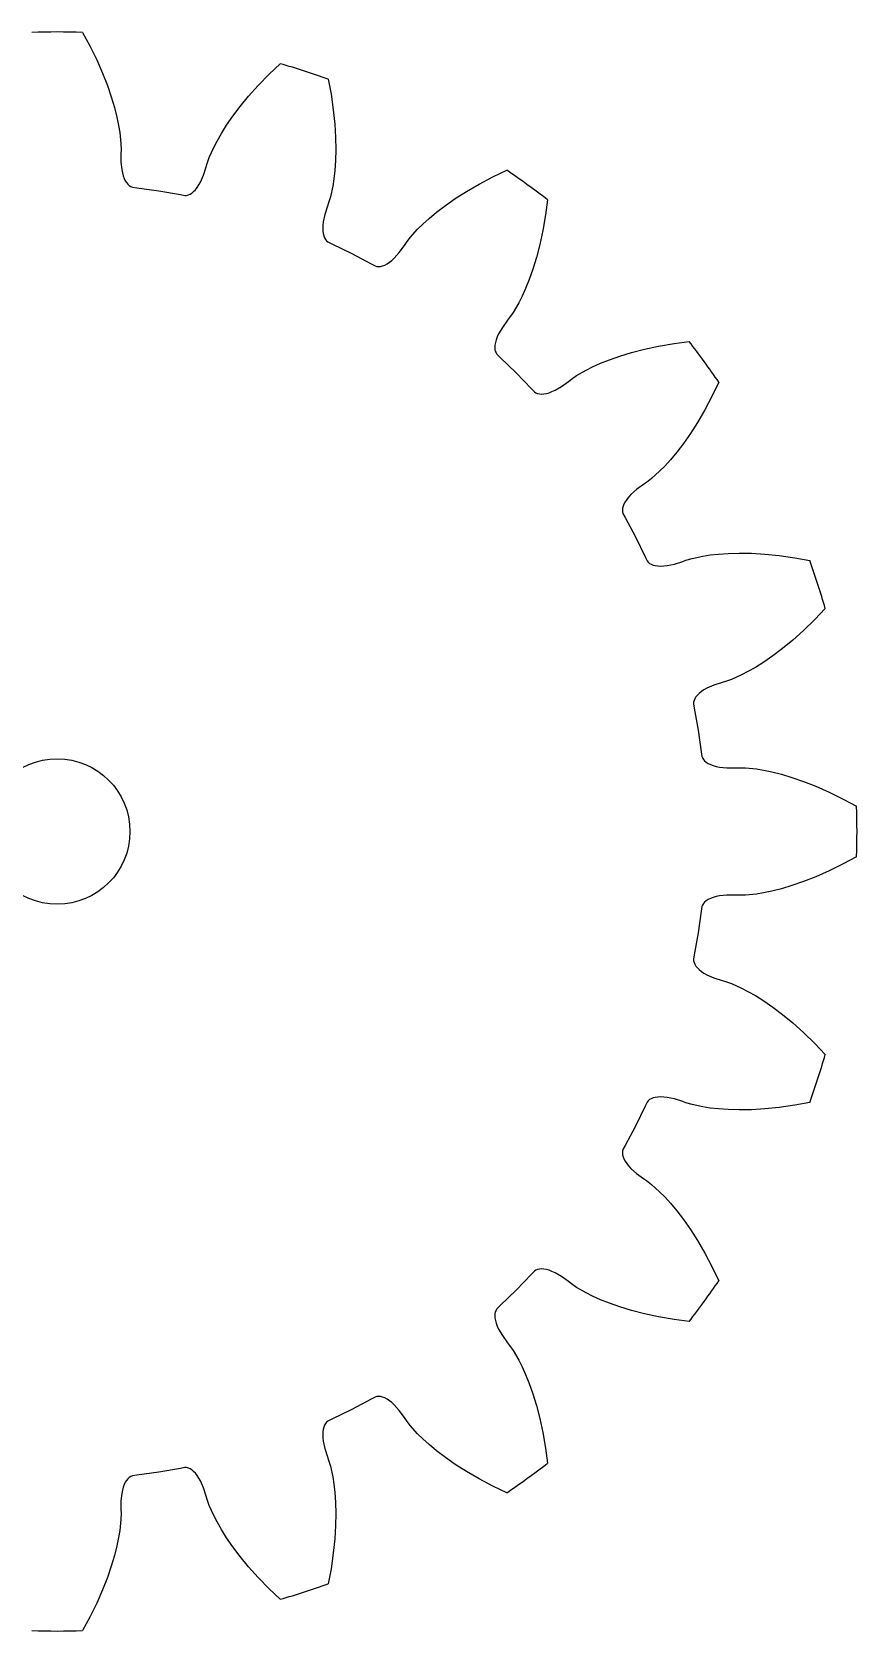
# Model space of a CAD drawing. Extents: x -22 to 22, y -22 to 22.
# Drawn here: x -0.69 to 22, y -22 to 22 of the extents above; entities that cross this region are included whole.
import ezdxf

# ---------------------------------------------------------------- set-up
doc = ezdxf.new("R2010")
doc.units = 0

msp = doc.modelspace()

# ---------------------------------------------------------------- linework, layer by layer
msp.add_circle((0, 0), 2)
msp.add_circle((0, 0), 2)
at = {"layer": 'layer0'}
for p, q in [((0.695, 21.989), (0.894, 21.622)), ((0.894, 21.622), (1.085, 21.232)), ((1.085, 21.232), (1.246, 20.868)), ((5.831, 20.84), (6.134, 21.127)), ((1.246, 20.868), (1.38, 20.525)), ((5.529, 20.528), (5.831, 20.84)), ((7.455, 20.698), (7.532, 20.287)), ((1.38, 20.525), (1.488, 20.211)), ((5.264, 20.231), (5.529, 20.528)), ((7.532, 20.287), (7.593, 19.858)), ((1.488, 20.211), (1.574, 19.921)), ((1.574, 19.921), (1.64, 19.66)), ((4.83, 19.681), (5.031, 19.947)), ((5.031, 19.947), (5.264, 20.231)), ((7.593, 19.858), (7.633, 19.461)), ((1.64, 19.66), (1.688, 19.43)), ((1.688, 19.43), (1.72, 19.232)), ((4.516, 19.205), (4.659, 19.433)), ((4.659, 19.433), (4.83, 19.681)), ((7.633, 19.461), (7.655, 19.094)), ((1.72, 19.232), (1.752, 18.93)), ((1.752, 18.93), (1.756, 18.756)), ((4.307, 18.822), (4.399, 19)), ((4.399, 19), (4.516, 19.205)), ((7.655, 19.094), (7.66, 18.762)), ((1.756, 18.756), (1.751, 18.659)), ((1.751, 18.659), (1.752, 18.42)), ((4.126, 18.381), (4.183, 18.544)), ((4.183, 18.544), (4.307, 18.822)), ((7.66, 18.762), (7.653, 18.46)), ((1.752, 18.42), (1.774, 18.214)), ((1.774, 18.214), (1.793, 18.124)), ((1.793, 18.124), (1.816, 18.043)), ((1.816, 18.043), (1.843, 17.971)), ((3.941, 17.871), (4.026, 18.06)), ((4.026, 18.06), (4.101, 18.287)), ((4.101, 18.287), (4.126, 18.381)), ((7.635, 18.191), (7.609, 17.957)), ((7.653, 18.46), (7.635, 18.191)), ((11.986, 18.018), (12.363, 18.198)), ((1.843, 17.971), (1.873, 17.908)), ((1.873, 17.908), (1.907, 17.854)), ((1.907, 17.854), (1.944, 17.809)), ((1.944, 17.809), (1.983, 17.774)), ((1.983, 17.774), (2.024, 17.748)), ((2.024, 17.748), (2.067, 17.732)), ((2.067, 17.732), (2.191, 17.715)), ((2.191, 17.715), (2.792, 17.63)), ((2.792, 17.63), (3.391, 17.525)), ((3.703, 17.569), (3.752, 17.61)), ((3.752, 17.61), (3.801, 17.66)), ((3.801, 17.66), (3.849, 17.721)), ((3.849, 17.721), (3.896, 17.791)), ((3.896, 17.791), (3.941, 17.871)), ((7.579, 17.759), (7.516, 17.462)), ((7.609, 17.957), (7.579, 17.759)), ((10.948, 17.416), (11.258, 17.614)), ((11.258, 17.614), (11.602, 17.815)), ((11.602, 17.815), (11.986, 18.018)), ((3.391, 17.525), (3.513, 17.503)), ((3.513, 17.503), (3.559, 17.505)), ((3.559, 17.505), (3.607, 17.517)), ((3.607, 17.517), (3.655, 17.538)), ((3.655, 17.538), (3.703, 17.569)), ((7.431, 17.205), (7.358, 16.977)), ((7.466, 17.295), (7.431, 17.205)), ((7.516, 17.462), (7.466, 17.295)), ((10.436, 17.042), (10.676, 17.225)), ((10.676, 17.225), (10.948, 17.416)), ((13.487, 17.381), (13.432, 16.967)), ((7.316, 16.774), (7.306, 16.683)), ((7.358, 16.977), (7.316, 16.774)), ((10.055, 16.711), (10.229, 16.869)), ((10.229, 16.869), (10.436, 17.042)), ((13.432, 16.967), (13.358, 16.539)), ((7.306, 16.683), (7.302, 16.599)), ((7.302, 16.599), (7.306, 16.522)), ((7.306, 16.522), (7.315, 16.452)), ((7.315, 16.452), (7.331, 16.39)), ((7.331, 16.39), (7.352, 16.337)), ((7.352, 16.337), (7.378, 16.291)), ((7.378, 16.291), (7.41, 16.254)), ((9.604, 16.206), (9.709, 16.344)), ((9.709, 16.344), (9.912, 16.57)), ((9.912, 16.57), (10.055, 16.711)), ((13.358, 16.539), (13.273, 16.15)), ((7.41, 16.254), (7.446, 16.225)), ((7.446, 16.225), (7.558, 16.171)), ((7.558, 16.171), (8.104, 15.904)), ((8.104, 15.904), (8.64, 15.62)), ((9.271, 15.778), (9.41, 15.932)), ((9.41, 15.932), (9.551, 16.125)), ((9.551, 16.125), (9.604, 16.206)), ((13.273, 16.15), (13.181, 15.794)), ((8.64, 15.62), (8.75, 15.561)), ((8.75, 15.561), (8.794, 15.548)), ((8.794, 15.548), (8.843, 15.545)), ((8.843, 15.545), (8.895, 15.55)), ((8.895, 15.55), (8.951, 15.565)), ((8.951, 15.565), (9.01, 15.588)), ((9.01, 15.588), (9.072, 15.622)), ((9.072, 15.622), (9.136, 15.664)), ((9.136, 15.664), (9.203, 15.716)), ((9.203, 15.716), (9.271, 15.778)), ((13.083, 15.476), (12.983, 15.192)), ((13.181, 15.794), (13.083, 15.476)), ((12.983, 15.192), (12.883, 14.942)), ((12.696, 14.548), (12.544, 14.285)), ((12.786, 14.727), (12.696, 14.548)), ((12.883, 14.942), (12.786, 14.727)), ((12.445, 14.142), (12.384, 14.066)), ((12.544, 14.285), (12.445, 14.142)), ((12.141, 13.693), (12.103, 13.609)), ((12.244, 13.872), (12.141, 13.693)), ((12.384, 14.066), (12.244, 13.872)), ((12.041, 13.386), (12.037, 13.323)), ((12.037, 13.323), (12.04, 13.265)), ((12.04, 13.265), (12.051, 13.214)), ((12.054, 13.456), (12.041, 13.386)), ((12.051, 13.214), (12.07, 13.169)), ((12.074, 13.53), (12.054, 13.456)), ((12.103, 13.609), (12.074, 13.53)), ((15.794, 13.181), (16.15, 13.273)), ((16.15, 13.273), (16.539, 13.358)), ((16.539, 13.358), (16.967, 13.432)), ((16.967, 13.432), (17.381, 13.487)), ((12.07, 13.169), (12.095, 13.13)), ((12.095, 13.13), (12.185, 13.044)), ((12.185, 13.044), (12.622, 12.622)), ((14.548, 12.696), (14.727, 12.786)), ((14.727, 12.786), (14.942, 12.883)), ((14.942, 12.883), (15.192, 12.983)), ((15.192, 12.983), (15.476, 13.083)), ((15.476, 13.083), (15.794, 13.181)), ((12.622, 12.622), (13.044, 12.185)), ((13.872, 12.244), (14.066, 12.384)), ((14.066, 12.384), (14.142, 12.445)), ((14.142, 12.445), (14.285, 12.544)), ((14.285, 12.544), (14.548, 12.696)), ((18.198, 12.363), (18.018, 11.986)), ((13.044, 12.185), (13.13, 12.095)), ((13.13, 12.095), (13.169, 12.07)), ((13.169, 12.07), (13.214, 12.051)), ((13.214, 12.051), (13.265, 12.04)), ((13.265, 12.04), (13.323, 12.037)), ((13.323, 12.037), (13.386, 12.041)), ((13.386, 12.041), (13.456, 12.054)), ((13.456, 12.054), (13.53, 12.074)), ((13.53, 12.074), (13.609, 12.103)), ((13.609, 12.103), (13.693, 12.141)), ((13.693, 12.141), (13.872, 12.244)), ((18.018, 11.986), (17.815, 11.602)), ((17.815, 11.602), (17.614, 11.258)), ((17.614, 11.258), (17.416, 10.948)), ((17.225, 10.676), (17.042, 10.436)), ((17.416, 10.948), (17.225, 10.676)), ((16.869, 10.229), (16.711, 10.055)), ((17.042, 10.436), (16.869, 10.229)), ((16.344, 9.709), (16.206, 9.604)), ((16.57, 9.912), (16.344, 9.709)), ((16.711, 10.055), (16.57, 9.912)), ((15.778, 9.271), (15.716, 9.203)), ((15.932, 9.41), (15.778, 9.271)), ((16.125, 9.551), (15.932, 9.41)), ((16.206, 9.604), (16.125, 9.551)), ((15.55, 8.895), (15.545, 8.843)), ((15.545, 8.843), (15.548, 8.794)), ((15.565, 8.951), (15.55, 8.895)), ((15.588, 9.01), (15.565, 8.951)), ((15.622, 9.072), (15.588, 9.01)), ((15.664, 9.136), (15.622, 9.072)), ((15.716, 9.203), (15.664, 9.136)), ((15.548, 8.794), (15.561, 8.75)), ((15.561, 8.75), (15.62, 8.64)), ((15.62, 8.64), (15.904, 8.104)), ((15.904, 8.104), (16.171, 7.558)), ((16.171, 7.558), (16.225, 7.446)), ((17.295, 7.466), (17.462, 7.516)), ((17.462, 7.516), (17.759, 7.579)), ((17.759, 7.579), (17.957, 7.609)), ((17.957, 7.609), (18.191, 7.635)), ((18.191, 7.635), (18.46, 7.653)), ((18.46, 7.653), (18.762, 7.66)), ((18.762, 7.66), (19.094, 7.655)), ((19.094, 7.655), (19.461, 7.633)), ((19.461, 7.633), (19.858, 7.593)), ((19.858, 7.593), (20.287, 7.532)), ((20.287, 7.532), (20.698, 7.455)), ((16.225, 7.446), (16.254, 7.41)), ((16.254, 7.41), (16.291, 7.378)), ((16.291, 7.378), (16.337, 7.352)), ((16.337, 7.352), (16.39, 7.331)), ((16.39, 7.331), (16.452, 7.315)), ((16.452, 7.315), (16.522, 7.306)), ((16.522, 7.306), (16.599, 7.302)), ((16.599, 7.302), (16.683, 7.306)), ((16.683, 7.306), (16.774, 7.316)), ((16.774, 7.316), (16.977, 7.358)), ((16.977, 7.358), (17.205, 7.431)), ((17.205, 7.431), (17.295, 7.466)), ((20.84, 5.831), (20.528, 5.529)), ((21.127, 6.134), (20.84, 5.831)), ((20.528, 5.529), (20.231, 5.264)), ((19.947, 5.031), (19.681, 4.83)), ((20.231, 5.264), (19.947, 5.031)), ((19.205, 4.516), (19, 4.399)), ((19.433, 4.659), (19.205, 4.516)), ((19.681, 4.83), (19.433, 4.659)), ((18.06, 4.026), (17.871, 3.941)), ((18.287, 4.101), (18.06, 4.026)), ((18.381, 4.126), (18.287, 4.101)), ((18.544, 4.183), (18.381, 4.126)), ((18.822, 4.307), (18.544, 4.183)), ((19, 4.399), (18.822, 4.307)), ((17.505, 3.559), (17.503, 3.513)), ((17.517, 3.607), (17.505, 3.559)), ((17.538, 3.655), (17.517, 3.607)), ((17.569, 3.703), (17.538, 3.655)), ((17.61, 3.752), (17.569, 3.703)), ((17.66, 3.801), (17.61, 3.752)), ((17.721, 3.849), (17.66, 3.801)), ((17.791, 3.896), (17.721, 3.849)), ((17.871, 3.941), (17.791, 3.896)), ((17.503, 3.513), (17.525, 3.391)), ((17.525, 3.391), (17.63, 2.792)), ((17.63, 2.792), (17.715, 2.191)), ((17.715, 2.191), (17.732, 2.067)), ((17.732, 2.067), (17.748, 2.024)), ((17.748, 2.024), (17.774, 1.983)), ((17.774, 1.983), (17.809, 1.944)), ((17.809, 1.944), (17.854, 1.907)), ((17.854, 1.907), (17.908, 1.873)), ((17.908, 1.873), (17.971, 1.843)), ((17.971, 1.843), (18.043, 1.816)), ((18.043, 1.816), (18.124, 1.793)), ((18.124, 1.793), (18.214, 1.774)), ((18.214, 1.774), (18.42, 1.752)), ((18.42, 1.752), (18.659, 1.751)), ((18.659, 1.751), (18.756, 1.756)), ((18.756, 1.756), (18.93, 1.752)), ((18.93, 1.752), (19.232, 1.72)), ((19.232, 1.72), (19.43, 1.688)), ((19.43, 1.688), (19.66, 1.64)), ((19.66, 1.64), (19.921, 1.574)), ((19.921, 1.574), (20.211, 1.488)), ((20.211, 1.488), (20.525, 1.38)), ((20.525, 1.38), (20.868, 1.246)), ((20.868, 1.246), (21.232, 1.085)), ((21.232, 1.085), (21.622, 0.894)), ((21.622, 0.894), (21.989, 0.695)), ((21.989, -0.695), (21.622, -0.894)), ((20.868, -1.246), (20.525, -1.38)), ((21.232, -1.085), (20.868, -1.246)), ((21.622, -0.894), (21.232, -1.085)), ((18.42, -1.752), (18.214, -1.774)), ((18.659, -1.751), (18.42, -1.752)), ((18.756, -1.756), (18.659, -1.751)), ((18.93, -1.752), (18.756, -1.756)), ((19.232, -1.72), (18.93, -1.752)), ((19.43, -1.688), (19.232, -1.72)), ((19.66, -1.64), (19.43, -1.688)), ((19.921, -1.574), (19.66, -1.64)), ((20.211, -1.488), (19.921, -1.574)), ((20.525, -1.38), (20.211, -1.488)), ((17.715, -2.191), (17.63, -2.792)), ((17.732, -2.067), (17.715, -2.191)), ((17.748, -2.024), (17.732, -2.067)), ((17.774, -1.983), (17.748, -2.024)), ((17.809, -1.944), (17.774, -1.983)), ((17.854, -1.907), (17.809, -1.944)), ((17.908, -1.873), (17.854, -1.907)), ((17.971, -1.843), (17.908, -1.873)), ((18.043, -1.816), (17.971, -1.843)), ((18.124, -1.793), (18.043, -1.816)), ((18.214, -1.774), (18.124, -1.793)), ((17.63, -2.792), (17.525, -3.391)), ((17.525, -3.391), (17.503, -3.513)), ((17.503, -3.513), (17.505, -3.559)), ((17.505, -3.559), (17.517, -3.607)), ((17.517, -3.607), (17.538, -3.655)), ((17.538, -3.655), (17.569, -3.703)), ((17.569, -3.703), (17.61, -3.752)), ((17.61, -3.752), (17.66, -3.801)), ((17.66, -3.801), (17.721, -3.849)), ((17.721, -3.849), (17.791, -3.896)), ((17.791, -3.896), (17.871, -3.941)), ((17.871, -3.941), (18.06, -4.026)), ((18.06, -4.026), (18.287, -4.101)), ((18.287, -4.101), (18.381, -4.126)), ((18.381, -4.126), (18.544, -4.183)), ((18.544, -4.183), (18.822, -4.307)), ((18.822, -4.307), (19, -4.399)), ((19, -4.399), (19.205, -4.516)), ((19.205, -4.516), (19.433, -4.659)), ((19.433, -4.659), (19.681, -4.83)), ((19.681, -4.83), (19.947, -5.031)), ((19.947, -5.031), (20.231, -5.264)), ((20.231, -5.264), (20.528, -5.529)), ((20.528, -5.529), (20.84, -5.831)), ((20.84, -5.831), (21.127, -6.134)), ((16.225, -7.446), (16.171, -7.558)), ((16.254, -7.41), (16.225, -7.446)), ((16.291, -7.378), (16.254, -7.41)), ((16.337, -7.352), (16.291, -7.378)), ((16.39, -7.331), (16.337, -7.352)), ((16.452, -7.315), (16.39, -7.331)), ((16.522, -7.306), (16.452, -7.315)), ((16.599, -7.302), (16.522, -7.306)), ((16.683, -7.306), (16.599, -7.302)), ((16.774, -7.316), (16.683, -7.306)), ((16.977, -7.358), (16.774, -7.316)), ((17.205, -7.431), (16.977, -7.358)), ((17.295, -7.466), (17.205, -7.431)), ((17.462, -7.516), (17.295, -7.466)), ((20.698, -7.455), (20.287, -7.532)), ((16.171, -7.558), (15.904, -8.104)), ((17.759, -7.579), (17.462, -7.516)), ((17.957, -7.609), (17.759, -7.579)), ((18.191, -7.635), (17.957, -7.609)), ((18.46, -7.653), (18.191, -7.635)), ((18.762, -7.66), (18.46, -7.653)), ((19.094, -7.655), (18.762, -7.66)), ((19.461, -7.633), (19.094, -7.655)), ((19.858, -7.593), (19.461, -7.633)), ((20.287, -7.532), (19.858, -7.593)), ((15.904, -8.104), (15.62, -8.64)), ((15.548, -8.794), (15.545, -8.843)), ((15.561, -8.75), (15.548, -8.794)), ((15.62, -8.64), (15.561, -8.75)), ((15.545, -8.843), (15.55, -8.895)), ((15.55, -8.895), (15.565, -8.951)), ((15.565, -8.951), (15.588, -9.01)), ((15.588, -9.01), (15.622, -9.072)), ((15.622, -9.072), (15.664, -9.136)), ((15.664, -9.136), (15.716, -9.203)), ((15.716, -9.203), (15.778, -9.271)), ((15.778, -9.271), (15.932, -9.41)), ((15.932, -9.41), (16.125, -9.551)), ((16.125, -9.551), (16.206, -9.604)), ((16.206, -9.604), (16.344, -9.709)), ((16.344, -9.709), (16.57, -9.912)), ((16.57, -9.912), (16.711, -10.055)), ((16.711, -10.055), (16.869, -10.229)), ((16.869, -10.229), (17.042, -10.436)), ((17.042, -10.436), (17.225, -10.676)), ((17.225, -10.676), (17.416, -10.948)), ((17.416, -10.948), (17.614, -11.258)), ((17.614, -11.258), (17.815, -11.602)), ((17.815, -11.602), (18.018, -11.986)), ((13.044, -12.185), (12.622, -12.622)), ((13.13, -12.095), (13.044, -12.185)), ((13.169, -12.07), (13.13, -12.095)), ((13.214, -12.051), (13.169, -12.07)), ((13.265, -12.04), (13.214, -12.051)), ((13.323, -12.037), (13.265, -12.04)), ((13.386, -12.041), (13.323, -12.037)), ((13.456, -12.054), (13.386, -12.041)), ((13.53, -12.074), (13.456, -12.054)), ((13.609, -12.103), (13.53, -12.074)), ((13.693, -12.141), (13.609, -12.103)), ((13.872, -12.244), (13.693, -12.141)), ((14.066, -12.384), (13.872, -12.244)), ((18.018, -11.986), (18.198, -12.363)), ((12.622, -12.622), (12.185, -13.044)), ((14.142, -12.445), (14.066, -12.384)), ((14.285, -12.544), (14.142, -12.445)), ((14.548, -12.696), (14.285, -12.544)), ((14.727, -12.786), (14.548, -12.696)), ((12.07, -13.169), (12.051, -13.214)), ((12.095, -13.13), (12.07, -13.169)), ((12.185, -13.044), (12.095, -13.13)), ((14.942, -12.883), (14.727, -12.786)), ((15.192, -12.983), (14.942, -12.883)), ((15.476, -13.083), (15.192, -12.983)), ((15.794, -13.181), (15.476, -13.083)), ((16.15, -13.273), (15.794, -13.181)), ((12.04, -13.265), (12.037, -13.323)), ((12.037, -13.323), (12.041, -13.386)), ((12.051, -13.214), (12.04, -13.265)), ((12.041, -13.386), (12.054, -13.456)), ((12.054, -13.456), (12.074, -13.53)), ((12.074, -13.53), (12.103, -13.609)), ((12.103, -13.609), (12.141, -13.693)), ((16.539, -13.358), (16.15, -13.273)), ((16.967, -13.432), (16.539, -13.358)), ((17.381, -13.487), (16.967, -13.432)), ((12.141, -13.693), (12.244, -13.872)), ((12.244, -13.872), (12.384, -14.066)), ((12.384, -14.066), (12.445, -14.142)), ((12.445, -14.142), (12.544, -14.285)), ((12.544, -14.285), (12.696, -14.548)), ((12.696, -14.548), (12.786, -14.727)), ((12.786, -14.727), (12.883, -14.942)), ((12.883, -14.942), (12.983, -15.192)), ((12.983, -15.192), (13.083, -15.476)), ((8.64, -15.62), (8.104, -15.904)), ((8.75, -15.561), (8.64, -15.62)), ((8.794, -15.548), (8.75, -15.561)), ((8.843, -15.545), (8.794, -15.548)), ((8.895, -15.55), (8.843, -15.545)), ((8.951, -15.565), (8.895, -15.55)), ((9.01, -15.588), (8.951, -15.565)), ((9.072, -15.622), (9.01, -15.588)), ((9.136, -15.664), (9.072, -15.622)), ((9.203, -15.716), (9.136, -15.664)), ((9.271, -15.778), (9.203, -15.716)), ((9.41, -15.932), (9.271, -15.778)), ((13.083, -15.476), (13.181, -15.794)), ((13.181, -15.794), (13.273, -16.15)), ((7.41, -16.254), (7.378, -16.291)), ((7.446, -16.225), (7.41, -16.254)), ((7.558, -16.171), (7.446, -16.225)), ((8.104, -15.904), (7.558, -16.171)), ((9.551, -16.125), (9.41, -15.932)), ((9.604, -16.206), (9.551, -16.125)), ((9.709, -16.344), (9.604, -16.206)), ((13.273, -16.15), (13.358, -16.539)), ((7.306, -16.522), (7.302, -16.599)), ((7.302, -16.599), (7.306, -16.683)), ((7.315, -16.452), (7.306, -16.522)), ((7.306, -16.683), (7.316, -16.774)), ((7.331, -16.39), (7.315, -16.452)), ((7.352, -16.337), (7.331, -16.39)), ((7.378, -16.291), (7.352, -16.337)), ((9.912, -16.57), (9.709, -16.344)), ((10.055, -16.711), (9.912, -16.57)), ((10.229, -16.869), (10.055, -16.711)), ((13.358, -16.539), (13.432, -16.967)), ((7.316, -16.774), (7.358, -16.977)), ((7.358, -16.977), (7.431, -17.205)), ((10.436, -17.042), (10.229, -16.869)), ((10.676, -17.225), (10.436, -17.042)), ((13.432, -16.967), (13.487, -17.381)), ((3.391, -17.525), (2.792, -17.63)), ((3.513, -17.503), (3.391, -17.525)), ((3.559, -17.505), (3.513, -17.503)), ((3.607, -17.517), (3.559, -17.505)), ((3.655, -17.538), (3.607, -17.517)), ((3.703, -17.569), (3.655, -17.538)), ((3.752, -17.61), (3.703, -17.569)), ((7.431, -17.205), (7.466, -17.295)), ((7.466, -17.295), (7.516, -17.462)), ((7.516, -17.462), (7.579, -17.759)), ((10.948, -17.416), (10.676, -17.225)), ((11.258, -17.614), (10.948, -17.416)), ((1.843, -17.971), (1.816, -18.043)), ((1.873, -17.908), (1.843, -17.971)), ((1.907, -17.854), (1.873, -17.908)), ((1.944, -17.809), (1.907, -17.854)), ((1.983, -17.774), (1.944, -17.809)), ((2.024, -17.748), (1.983, -17.774)), ((2.067, -17.732), (2.024, -17.748)), ((2.191, -17.715), (2.067, -17.732)), ((2.792, -17.63), (2.191, -17.715)), ((3.801, -17.66), (3.752, -17.61)), ((3.849, -17.721), (3.801, -17.66)), ((3.896, -17.791), (3.849, -17.721)), ((3.941, -17.871), (3.896, -17.791)), ((4.026, -18.06), (3.941, -17.871)), ((7.579, -17.759), (7.609, -17.957)), ((7.609, -17.957), (7.635, -18.191)), ((11.602, -17.815), (11.258, -17.614)), ((11.986, -18.018), (11.602, -17.815)), ((12.363, -18.198), (11.986, -18.018)), ((1.752, -18.42), (1.751, -18.659)), ((1.774, -18.214), (1.752, -18.42)), ((1.793, -18.124), (1.774, -18.214)), ((1.816, -18.043), (1.793, -18.124)), ((4.101, -18.287), (4.026, -18.06)), ((4.126, -18.381), (4.101, -18.287)), ((4.183, -18.544), (4.126, -18.381)), ((7.635, -18.191), (7.653, -18.46)), ((7.653, -18.46), (7.66, -18.762)), ((1.751, -18.659), (1.756, -18.756)), ((1.756, -18.756), (1.752, -18.93)), ((4.307, -18.822), (4.183, -18.544)), ((4.399, -19), (4.307, -18.822)), ((7.66, -18.762), (7.655, -19.094)), ((1.72, -19.232), (1.688, -19.43)), ((1.752, -18.93), (1.72, -19.232)), ((4.516, -19.205), (4.399, -19)), ((4.659, -19.433), (4.516, -19.205)), ((7.655, -19.094), (7.633, -19.461)), ((1.64, -19.66), (1.574, -19.921)), ((1.688, -19.43), (1.64, -19.66)), ((4.83, -19.681), (4.659, -19.433)), ((5.031, -19.947), (4.83, -19.681)), ((7.633, -19.461), (7.593, -19.858)), ((1.488, -20.211), (1.38, -20.525)), ((1.574, -19.921), (1.488, -20.211)), ((5.264, -20.231), (5.031, -19.947)), ((5.529, -20.528), (5.264, -20.231)), ((7.593, -19.858), (7.532, -20.287)), ((1.38, -20.525), (1.246, -20.868)), ((5.831, -20.84), (5.529, -20.528)), ((7.532, -20.287), (7.455, -20.698)), ((1.246, -20.868), (1.085, -21.232)), ((6.134, -21.127), (5.831, -20.84)), ((1.085, -21.232), (0.894, -21.622)), ((0.894, -21.622), (0.695, -21.989))]:
    msp.add_line(p, q, dxfattribs=at)
for start, end in [(88.1909, 91.8091), (70.1909, 73.8091), (52.1909, 55.8091), (34.1909, 37.8091), (16.1909, 19.8091), (358.1909, 361.8091), (340.1909, 343.8091), (322.1909, 325.8091), (304.1909, 307.8091), (286.1909, 289.8091), (268.1909, 271.8091)]:
    msp.add_arc((0, 0), 22, start, end, dxfattribs=at)
at = {"layer": 'layer1'}
for p, q in [((0.695, 21.989), (0.894, 21.622)), ((0.894, 21.622), (1.085, 21.232)), ((1.085, 21.232), (1.246, 20.868)), ((5.831, 20.84), (6.134, 21.127)), ((1.246, 20.868), (1.38, 20.525)), ((5.529, 20.528), (5.831, 20.84)), ((7.455, 20.698), (7.532, 20.287)), ((1.38, 20.525), (1.488, 20.211)), ((5.264, 20.231), (5.529, 20.528)), ((7.532, 20.287), (7.593, 19.858)), ((1.488, 20.211), (1.574, 19.921)), ((1.574, 19.921), (1.64, 19.66)), ((4.83, 19.681), (5.031, 19.947)), ((5.031, 19.947), (5.264, 20.231)), ((7.593, 19.858), (7.633, 19.461)), ((1.64, 19.66), (1.688, 19.43)), ((1.688, 19.43), (1.72, 19.232)), ((4.516, 19.205), (4.659, 19.433)), ((4.659, 19.433), (4.83, 19.681)), ((7.633, 19.461), (7.655, 19.094)), ((1.72, 19.232), (1.752, 18.93)), ((1.752, 18.93), (1.756, 18.756)), ((4.307, 18.822), (4.399, 19)), ((4.399, 19), (4.516, 19.205)), ((7.655, 19.094), (7.66, 18.762)), ((1.756, 18.756), (1.751, 18.659)), ((1.751, 18.659), (1.752, 18.42)), ((4.126, 18.381), (4.183, 18.544)), ((4.183, 18.544), (4.307, 18.822)), ((7.66, 18.762), (7.653, 18.46)), ((1.752, 18.42), (1.774, 18.214)), ((1.774, 18.214), (1.793, 18.124)), ((1.793, 18.124), (1.816, 18.043)), ((1.816, 18.043), (1.843, 17.971)), ((3.941, 17.871), (4.026, 18.06)), ((4.026, 18.06), (4.101, 18.287)), ((4.101, 18.287), (4.126, 18.381)), ((7.635, 18.191), (7.609, 17.957)), ((7.653, 18.46), (7.635, 18.191)), ((11.986, 18.018), (12.363, 18.198)), ((1.843, 17.971), (1.873, 17.908)), ((1.873, 17.908), (1.907, 17.854)), ((1.907, 17.854), (1.944, 17.809)), ((1.944, 17.809), (1.983, 17.774)), ((1.983, 17.774), (2.024, 17.748)), ((2.024, 17.748), (2.067, 17.732)), ((2.067, 17.732), (2.191, 17.715)), ((2.191, 17.715), (2.792, 17.63)), ((2.792, 17.63), (3.391, 17.525)), ((3.703, 17.569), (3.752, 17.61)), ((3.752, 17.61), (3.801, 17.66)), ((3.801, 17.66), (3.849, 17.721)), ((3.849, 17.721), (3.896, 17.791)), ((3.896, 17.791), (3.941, 17.871)), ((7.579, 17.759), (7.516, 17.462)), ((7.609, 17.957), (7.579, 17.759)), ((10.948, 17.416), (11.258, 17.614)), ((11.258, 17.614), (11.602, 17.815)), ((11.602, 17.815), (11.986, 18.018)), ((3.391, 17.525), (3.513, 17.503)), ((3.513, 17.503), (3.559, 17.505)), ((3.559, 17.505), (3.607, 17.517)), ((3.607, 17.517), (3.655, 17.538)), ((3.655, 17.538), (3.703, 17.569)), ((7.431, 17.205), (7.358, 16.977)), ((7.466, 17.295), (7.431, 17.205)), ((7.516, 17.462), (7.466, 17.295)), ((10.436, 17.042), (10.676, 17.225)), ((10.676, 17.225), (10.948, 17.416)), ((13.487, 17.381), (13.432, 16.967)), ((7.316, 16.774), (7.306, 16.683)), ((7.358, 16.977), (7.316, 16.774)), ((10.055, 16.711), (10.229, 16.869)), ((10.229, 16.869), (10.436, 17.042)), ((13.432, 16.967), (13.358, 16.539)), ((7.306, 16.683), (7.302, 16.599)), ((7.302, 16.599), (7.306, 16.522)), ((7.306, 16.522), (7.315, 16.452)), ((7.315, 16.452), (7.331, 16.39)), ((7.331, 16.39), (7.352, 16.337)), ((7.352, 16.337), (7.378, 16.291)), ((7.378, 16.291), (7.41, 16.254)), ((9.604, 16.206), (9.709, 16.344)), ((9.709, 16.344), (9.912, 16.57)), ((9.912, 16.57), (10.055, 16.711)), ((13.358, 16.539), (13.273, 16.15)), ((7.41, 16.254), (7.446, 16.225)), ((7.446, 16.225), (7.558, 16.171)), ((7.558, 16.171), (8.104, 15.904)), ((8.104, 15.904), (8.64, 15.62)), ((9.271, 15.778), (9.41, 15.932)), ((9.41, 15.932), (9.551, 16.125)), ((9.551, 16.125), (9.604, 16.206)), ((13.273, 16.15), (13.181, 15.794)), ((8.64, 15.62), (8.75, 15.561)), ((8.75, 15.561), (8.794, 15.548)), ((8.794, 15.548), (8.843, 15.545)), ((8.843, 15.545), (8.895, 15.55)), ((8.895, 15.55), (8.951, 15.565)), ((8.951, 15.565), (9.01, 15.588)), ((9.01, 15.588), (9.072, 15.622)), ((9.072, 15.622), (9.136, 15.664)), ((9.136, 15.664), (9.203, 15.716)), ((9.203, 15.716), (9.271, 15.778)), ((13.083, 15.476), (12.983, 15.192)), ((13.181, 15.794), (13.083, 15.476)), ((12.983, 15.192), (12.883, 14.942)), ((12.696, 14.548), (12.544, 14.285)), ((12.786, 14.727), (12.696, 14.548)), ((12.883, 14.942), (12.786, 14.727)), ((12.445, 14.142), (12.384, 14.066)), ((12.544, 14.285), (12.445, 14.142)), ((12.141, 13.693), (12.103, 13.609)), ((12.244, 13.872), (12.141, 13.693)), ((12.384, 14.066), (12.244, 13.872)), ((12.041, 13.386), (12.037, 13.323)), ((12.037, 13.323), (12.04, 13.265)), ((12.04, 13.265), (12.051, 13.214)), ((12.054, 13.456), (12.041, 13.386)), ((12.051, 13.214), (12.07, 13.169)), ((12.074, 13.53), (12.054, 13.456)), ((12.103, 13.609), (12.074, 13.53)), ((15.794, 13.181), (16.15, 13.273)), ((16.15, 13.273), (16.539, 13.358)), ((16.539, 13.358), (16.967, 13.432)), ((16.967, 13.432), (17.381, 13.487)), ((12.07, 13.169), (12.095, 13.13)), ((12.095, 13.13), (12.185, 13.044)), ((12.185, 13.044), (12.622, 12.622)), ((14.548, 12.696), (14.727, 12.786)), ((14.727, 12.786), (14.942, 12.883)), ((14.942, 12.883), (15.192, 12.983)), ((15.192, 12.983), (15.476, 13.083)), ((15.476, 13.083), (15.794, 13.181)), ((12.622, 12.622), (13.044, 12.185)), ((13.872, 12.244), (14.066, 12.384)), ((14.066, 12.384), (14.142, 12.445)), ((14.142, 12.445), (14.285, 12.544)), ((14.285, 12.544), (14.548, 12.696)), ((18.198, 12.363), (18.018, 11.986)), ((13.044, 12.185), (13.13, 12.095)), ((13.13, 12.095), (13.169, 12.07)), ((13.169, 12.07), (13.214, 12.051)), ((13.214, 12.051), (13.265, 12.04)), ((13.265, 12.04), (13.323, 12.037)), ((13.323, 12.037), (13.386, 12.041)), ((13.386, 12.041), (13.456, 12.054)), ((13.456, 12.054), (13.53, 12.074)), ((13.53, 12.074), (13.609, 12.103)), ((13.609, 12.103), (13.693, 12.141)), ((13.693, 12.141), (13.872, 12.244)), ((18.018, 11.986), (17.815, 11.602)), ((17.815, 11.602), (17.614, 11.258)), ((17.614, 11.258), (17.416, 10.948)), ((17.225, 10.676), (17.042, 10.436)), ((17.416, 10.948), (17.225, 10.676)), ((16.869, 10.229), (16.711, 10.055)), ((17.042, 10.436), (16.869, 10.229)), ((16.344, 9.709), (16.206, 9.604)), ((16.57, 9.912), (16.344, 9.709)), ((16.711, 10.055), (16.57, 9.912)), ((15.778, 9.271), (15.716, 9.203)), ((15.932, 9.41), (15.778, 9.271)), ((16.125, 9.551), (15.932, 9.41)), ((16.206, 9.604), (16.125, 9.551)), ((15.55, 8.895), (15.545, 8.843)), ((15.545, 8.843), (15.548, 8.794)), ((15.565, 8.951), (15.55, 8.895)), ((15.588, 9.01), (15.565, 8.951)), ((15.622, 9.072), (15.588, 9.01)), ((15.664, 9.136), (15.622, 9.072)), ((15.716, 9.203), (15.664, 9.136)), ((15.548, 8.794), (15.561, 8.75)), ((15.561, 8.75), (15.62, 8.64)), ((15.62, 8.64), (15.904, 8.104)), ((15.904, 8.104), (16.171, 7.558)), ((16.171, 7.558), (16.225, 7.446)), ((17.295, 7.466), (17.462, 7.516)), ((17.462, 7.516), (17.759, 7.579)), ((17.759, 7.579), (17.957, 7.609)), ((17.957, 7.609), (18.191, 7.635)), ((18.191, 7.635), (18.46, 7.653)), ((18.46, 7.653), (18.762, 7.66)), ((18.762, 7.66), (19.094, 7.655)), ((19.094, 7.655), (19.461, 7.633)), ((19.461, 7.633), (19.858, 7.593)), ((19.858, 7.593), (20.287, 7.532)), ((20.287, 7.532), (20.698, 7.455)), ((16.225, 7.446), (16.254, 7.41)), ((16.254, 7.41), (16.291, 7.378)), ((16.291, 7.378), (16.337, 7.352)), ((16.337, 7.352), (16.39, 7.331)), ((16.39, 7.331), (16.452, 7.315)), ((16.452, 7.315), (16.522, 7.306)), ((16.522, 7.306), (16.599, 7.302)), ((16.599, 7.302), (16.683, 7.306)), ((16.683, 7.306), (16.774, 7.316)), ((16.774, 7.316), (16.977, 7.358)), ((16.977, 7.358), (17.205, 7.431)), ((17.205, 7.431), (17.295, 7.466)), ((20.84, 5.831), (20.528, 5.529)), ((21.127, 6.134), (20.84, 5.831)), ((20.528, 5.529), (20.231, 5.264)), ((19.947, 5.031), (19.681, 4.83)), ((20.231, 5.264), (19.947, 5.031)), ((19.205, 4.516), (19, 4.399)), ((19.433, 4.659), (19.205, 4.516)), ((19.681, 4.83), (19.433, 4.659)), ((18.06, 4.026), (17.871, 3.941)), ((18.287, 4.101), (18.06, 4.026)), ((18.381, 4.126), (18.287, 4.101)), ((18.544, 4.183), (18.381, 4.126)), ((18.822, 4.307), (18.544, 4.183)), ((19, 4.399), (18.822, 4.307)), ((17.505, 3.559), (17.503, 3.513)), ((17.517, 3.607), (17.505, 3.559)), ((17.538, 3.655), (17.517, 3.607)), ((17.569, 3.703), (17.538, 3.655)), ((17.61, 3.752), (17.569, 3.703)), ((17.66, 3.801), (17.61, 3.752)), ((17.721, 3.849), (17.66, 3.801)), ((17.791, 3.896), (17.721, 3.849)), ((17.871, 3.941), (17.791, 3.896)), ((17.503, 3.513), (17.525, 3.391)), ((17.525, 3.391), (17.63, 2.792)), ((17.63, 2.792), (17.715, 2.191)), ((17.715, 2.191), (17.732, 2.067)), ((17.732, 2.067), (17.748, 2.024)), ((17.748, 2.024), (17.774, 1.983)), ((17.774, 1.983), (17.809, 1.944)), ((17.809, 1.944), (17.854, 1.907)), ((17.854, 1.907), (17.908, 1.873)), ((17.908, 1.873), (17.971, 1.843)), ((17.971, 1.843), (18.043, 1.816)), ((18.043, 1.816), (18.124, 1.793)), ((18.124, 1.793), (18.214, 1.774)), ((18.214, 1.774), (18.42, 1.752)), ((18.42, 1.752), (18.659, 1.751)), ((18.659, 1.751), (18.756, 1.756)), ((18.756, 1.756), (18.93, 1.752)), ((18.93, 1.752), (19.232, 1.72)), ((19.232, 1.72), (19.43, 1.688)), ((19.43, 1.688), (19.66, 1.64)), ((19.66, 1.64), (19.921, 1.574)), ((19.921, 1.574), (20.211, 1.488)), ((20.211, 1.488), (20.525, 1.38)), ((20.525, 1.38), (20.868, 1.246)), ((20.868, 1.246), (21.232, 1.085)), ((21.232, 1.085), (21.622, 0.894)), ((21.622, 0.894), (21.989, 0.695)), ((21.989, -0.695), (21.622, -0.894)), ((20.868, -1.246), (20.525, -1.38)), ((21.232, -1.085), (20.868, -1.246)), ((21.622, -0.894), (21.232, -1.085)), ((18.42, -1.752), (18.214, -1.774)), ((18.659, -1.751), (18.42, -1.752)), ((18.756, -1.756), (18.659, -1.751)), ((18.93, -1.752), (18.756, -1.756)), ((19.232, -1.72), (18.93, -1.752)), ((19.43, -1.688), (19.232, -1.72)), ((19.66, -1.64), (19.43, -1.688)), ((19.921, -1.574), (19.66, -1.64)), ((20.211, -1.488), (19.921, -1.574)), ((20.525, -1.38), (20.211, -1.488)), ((17.715, -2.191), (17.63, -2.792)), ((17.732, -2.067), (17.715, -2.191)), ((17.748, -2.024), (17.732, -2.067)), ((17.774, -1.983), (17.748, -2.024)), ((17.809, -1.944), (17.774, -1.983)), ((17.854, -1.907), (17.809, -1.944)), ((17.908, -1.873), (17.854, -1.907)), ((17.971, -1.843), (17.908, -1.873)), ((18.043, -1.816), (17.971, -1.843)), ((18.124, -1.793), (18.043, -1.816)), ((18.214, -1.774), (18.124, -1.793)), ((17.63, -2.792), (17.525, -3.391)), ((17.525, -3.391), (17.503, -3.513)), ((17.503, -3.513), (17.505, -3.559)), ((17.505, -3.559), (17.517, -3.607)), ((17.517, -3.607), (17.538, -3.655)), ((17.538, -3.655), (17.569, -3.703)), ((17.569, -3.703), (17.61, -3.752)), ((17.61, -3.752), (17.66, -3.801)), ((17.66, -3.801), (17.721, -3.849)), ((17.721, -3.849), (17.791, -3.896)), ((17.791, -3.896), (17.871, -3.941)), ((17.871, -3.941), (18.06, -4.026)), ((18.06, -4.026), (18.287, -4.101)), ((18.287, -4.101), (18.381, -4.126)), ((18.381, -4.126), (18.544, -4.183)), ((18.544, -4.183), (18.822, -4.307)), ((18.822, -4.307), (19, -4.399)), ((19, -4.399), (19.205, -4.516)), ((19.205, -4.516), (19.433, -4.659)), ((19.433, -4.659), (19.681, -4.83)), ((19.681, -4.83), (19.947, -5.031)), ((19.947, -5.031), (20.231, -5.264)), ((20.231, -5.264), (20.528, -5.529)), ((20.528, -5.529), (20.84, -5.831)), ((20.84, -5.831), (21.127, -6.134)), ((16.225, -7.446), (16.171, -7.558)), ((16.254, -7.41), (16.225, -7.446)), ((16.291, -7.378), (16.254, -7.41)), ((16.337, -7.352), (16.291, -7.378)), ((16.39, -7.331), (16.337, -7.352)), ((16.452, -7.315), (16.39, -7.331)), ((16.522, -7.306), (16.452, -7.315)), ((16.599, -7.302), (16.522, -7.306)), ((16.683, -7.306), (16.599, -7.302)), ((16.774, -7.316), (16.683, -7.306)), ((16.977, -7.358), (16.774, -7.316)), ((17.205, -7.431), (16.977, -7.358)), ((17.295, -7.466), (17.205, -7.431)), ((17.462, -7.516), (17.295, -7.466)), ((20.698, -7.455), (20.287, -7.532)), ((16.171, -7.558), (15.904, -8.104)), ((17.759, -7.579), (17.462, -7.516)), ((17.957, -7.609), (17.759, -7.579)), ((18.191, -7.635), (17.957, -7.609)), ((18.46, -7.653), (18.191, -7.635)), ((18.762, -7.66), (18.46, -7.653)), ((19.094, -7.655), (18.762, -7.66)), ((19.461, -7.633), (19.094, -7.655)), ((19.858, -7.593), (19.461, -7.633)), ((20.287, -7.532), (19.858, -7.593)), ((15.904, -8.104), (15.62, -8.64)), ((15.548, -8.794), (15.545, -8.843)), ((15.561, -8.75), (15.548, -8.794)), ((15.62, -8.64), (15.561, -8.75)), ((15.545, -8.843), (15.55, -8.895)), ((15.55, -8.895), (15.565, -8.951)), ((15.565, -8.951), (15.588, -9.01)), ((15.588, -9.01), (15.622, -9.072)), ((15.622, -9.072), (15.664, -9.136)), ((15.664, -9.136), (15.716, -9.203)), ((15.716, -9.203), (15.778, -9.271)), ((15.778, -9.271), (15.932, -9.41)), ((15.932, -9.41), (16.125, -9.551)), ((16.125, -9.551), (16.206, -9.604)), ((16.206, -9.604), (16.344, -9.709)), ((16.344, -9.709), (16.57, -9.912)), ((16.57, -9.912), (16.711, -10.055)), ((16.711, -10.055), (16.869, -10.229)), ((16.869, -10.229), (17.042, -10.436)), ((17.042, -10.436), (17.225, -10.676)), ((17.225, -10.676), (17.416, -10.948)), ((17.416, -10.948), (17.614, -11.258)), ((17.614, -11.258), (17.815, -11.602)), ((17.815, -11.602), (18.018, -11.986)), ((13.044, -12.185), (12.622, -12.622)), ((13.13, -12.095), (13.044, -12.185)), ((13.169, -12.07), (13.13, -12.095)), ((13.214, -12.051), (13.169, -12.07)), ((13.265, -12.04), (13.214, -12.051)), ((13.323, -12.037), (13.265, -12.04)), ((13.386, -12.041), (13.323, -12.037)), ((13.456, -12.054), (13.386, -12.041)), ((13.53, -12.074), (13.456, -12.054)), ((13.609, -12.103), (13.53, -12.074)), ((13.693, -12.141), (13.609, -12.103)), ((13.872, -12.244), (13.693, -12.141)), ((14.066, -12.384), (13.872, -12.244)), ((18.018, -11.986), (18.198, -12.363)), ((12.622, -12.622), (12.185, -13.044)), ((14.142, -12.445), (14.066, -12.384)), ((14.285, -12.544), (14.142, -12.445)), ((14.548, -12.696), (14.285, -12.544)), ((14.727, -12.786), (14.548, -12.696)), ((12.07, -13.169), (12.051, -13.214)), ((12.095, -13.13), (12.07, -13.169)), ((12.185, -13.044), (12.095, -13.13)), ((14.942, -12.883), (14.727, -12.786)), ((15.192, -12.983), (14.942, -12.883)), ((15.476, -13.083), (15.192, -12.983)), ((15.794, -13.181), (15.476, -13.083)), ((16.15, -13.273), (15.794, -13.181)), ((12.04, -13.265), (12.037, -13.323)), ((12.037, -13.323), (12.041, -13.386)), ((12.051, -13.214), (12.04, -13.265)), ((12.041, -13.386), (12.054, -13.456)), ((12.054, -13.456), (12.074, -13.53)), ((12.074, -13.53), (12.103, -13.609)), ((12.103, -13.609), (12.141, -13.693)), ((16.539, -13.358), (16.15, -13.273)), ((16.967, -13.432), (16.539, -13.358)), ((17.381, -13.487), (16.967, -13.432)), ((12.141, -13.693), (12.244, -13.872)), ((12.244, -13.872), (12.384, -14.066)), ((12.384, -14.066), (12.445, -14.142)), ((12.445, -14.142), (12.544, -14.285)), ((12.544, -14.285), (12.696, -14.548)), ((12.696, -14.548), (12.786, -14.727)), ((12.786, -14.727), (12.883, -14.942)), ((12.883, -14.942), (12.983, -15.192)), ((12.983, -15.192), (13.083, -15.476)), ((8.64, -15.62), (8.104, -15.904)), ((8.75, -15.561), (8.64, -15.62)), ((8.794, -15.548), (8.75, -15.561)), ((8.843, -15.545), (8.794, -15.548)), ((8.895, -15.55), (8.843, -15.545)), ((8.951, -15.565), (8.895, -15.55)), ((9.01, -15.588), (8.951, -15.565)), ((9.072, -15.622), (9.01, -15.588)), ((9.136, -15.664), (9.072, -15.622)), ((9.203, -15.716), (9.136, -15.664)), ((9.271, -15.778), (9.203, -15.716)), ((9.41, -15.932), (9.271, -15.778)), ((13.083, -15.476), (13.181, -15.794)), ((13.181, -15.794), (13.273, -16.15)), ((7.41, -16.254), (7.378, -16.291)), ((7.446, -16.225), (7.41, -16.254)), ((7.558, -16.171), (7.446, -16.225)), ((8.104, -15.904), (7.558, -16.171)), ((9.551, -16.125), (9.41, -15.932)), ((9.604, -16.206), (9.551, -16.125)), ((9.709, -16.344), (9.604, -16.206)), ((13.273, -16.15), (13.358, -16.539)), ((7.306, -16.522), (7.302, -16.599)), ((7.302, -16.599), (7.306, -16.683)), ((7.315, -16.452), (7.306, -16.522)), ((7.306, -16.683), (7.316, -16.774)), ((7.331, -16.39), (7.315, -16.452)), ((7.352, -16.337), (7.331, -16.39)), ((7.378, -16.291), (7.352, -16.337)), ((9.912, -16.57), (9.709, -16.344)), ((10.055, -16.711), (9.912, -16.57)), ((10.229, -16.869), (10.055, -16.711)), ((13.358, -16.539), (13.432, -16.967)), ((7.316, -16.774), (7.358, -16.977)), ((7.358, -16.977), (7.431, -17.205)), ((10.436, -17.042), (10.229, -16.869)), ((10.676, -17.225), (10.436, -17.042)), ((13.432, -16.967), (13.487, -17.381)), ((3.391, -17.525), (2.792, -17.63)), ((3.513, -17.503), (3.391, -17.525)), ((3.559, -17.505), (3.513, -17.503)), ((3.607, -17.517), (3.559, -17.505)), ((3.655, -17.538), (3.607, -17.517)), ((3.703, -17.569), (3.655, -17.538)), ((3.752, -17.61), (3.703, -17.569)), ((7.431, -17.205), (7.466, -17.295)), ((7.466, -17.295), (7.516, -17.462)), ((7.516, -17.462), (7.579, -17.759)), ((10.948, -17.416), (10.676, -17.225)), ((11.258, -17.614), (10.948, -17.416)), ((1.843, -17.971), (1.816, -18.043)), ((1.873, -17.908), (1.843, -17.971)), ((1.907, -17.854), (1.873, -17.908)), ((1.944, -17.809), (1.907, -17.854)), ((1.983, -17.774), (1.944, -17.809)), ((2.024, -17.748), (1.983, -17.774)), ((2.067, -17.732), (2.024, -17.748)), ((2.191, -17.715), (2.067, -17.732)), ((2.792, -17.63), (2.191, -17.715)), ((3.801, -17.66), (3.752, -17.61)), ((3.849, -17.721), (3.801, -17.66)), ((3.896, -17.791), (3.849, -17.721)), ((3.941, -17.871), (3.896, -17.791)), ((4.026, -18.06), (3.941, -17.871)), ((7.579, -17.759), (7.609, -17.957)), ((7.609, -17.957), (7.635, -18.191)), ((11.602, -17.815), (11.258, -17.614)), ((11.986, -18.018), (11.602, -17.815)), ((12.363, -18.198), (11.986, -18.018)), ((1.752, -18.42), (1.751, -18.659)), ((1.774, -18.214), (1.752, -18.42)), ((1.793, -18.124), (1.774, -18.214)), ((1.816, -18.043), (1.793, -18.124)), ((4.101, -18.287), (4.026, -18.06)), ((4.126, -18.381), (4.101, -18.287)), ((4.183, -18.544), (4.126, -18.381)), ((7.635, -18.191), (7.653, -18.46)), ((7.653, -18.46), (7.66, -18.762)), ((1.751, -18.659), (1.756, -18.756)), ((1.756, -18.756), (1.752, -18.93)), ((4.307, -18.822), (4.183, -18.544)), ((4.399, -19), (4.307, -18.822)), ((7.66, -18.762), (7.655, -19.094)), ((1.72, -19.232), (1.688, -19.43)), ((1.752, -18.93), (1.72, -19.232)), ((4.516, -19.205), (4.399, -19)), ((4.659, -19.433), (4.516, -19.205)), ((7.655, -19.094), (7.633, -19.461)), ((1.64, -19.66), (1.574, -19.921)), ((1.688, -19.43), (1.64, -19.66)), ((4.83, -19.681), (4.659, -19.433)), ((5.031, -19.947), (4.83, -19.681)), ((7.633, -19.461), (7.593, -19.858)), ((1.488, -20.211), (1.38, -20.525)), ((1.574, -19.921), (1.488, -20.211)), ((5.264, -20.231), (5.031, -19.947)), ((5.529, -20.528), (5.264, -20.231)), ((7.593, -19.858), (7.532, -20.287)), ((1.38, -20.525), (1.246, -20.868)), ((5.831, -20.84), (5.529, -20.528)), ((7.532, -20.287), (7.455, -20.698)), ((1.246, -20.868), (1.085, -21.232)), ((6.134, -21.127), (5.831, -20.84)), ((1.085, -21.232), (0.894, -21.622)), ((0.894, -21.622), (0.695, -21.989))]:
    msp.add_line(p, q, dxfattribs=at)
for start, end in [(88.1909, 91.8091), (70.1909, 73.8091), (52.1909, 55.8091), (34.1909, 37.8091), (16.1909, 19.8091), (358.1909, 361.8091), (340.1909, 343.8091), (322.1909, 325.8091), (304.1909, 307.8091), (286.1909, 289.8091), (268.1909, 271.8091)]:
    msp.add_arc((0, 0), 22, start, end, dxfattribs=at)

doc.saveas('drawing.dxf')
